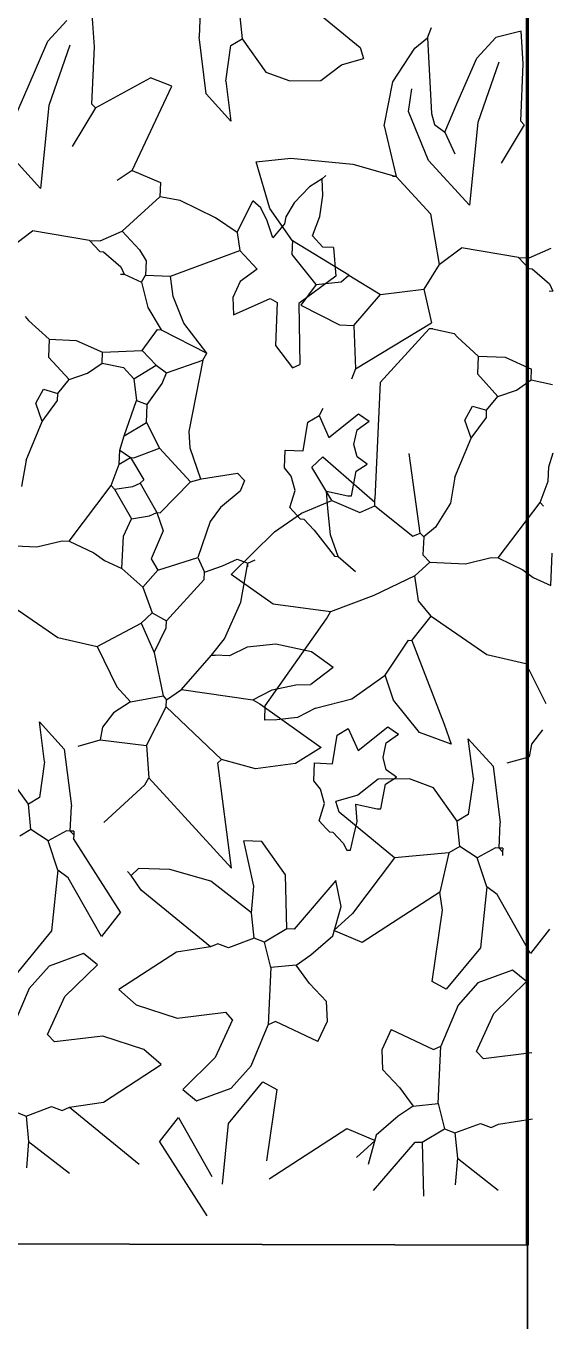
# Model space of a CAD drawing. Header units: inches. Extents: x 140.5 to 186.8, y 19 to 37.2.
# Drawn here: x 158.901 to 159.369, y 29.913 to 31.065 of the extents above; entities that cross this region are included whole.
import ezdxf

# ---------------------------------------------------------------- set-up
doc = ezdxf.new("R2010")
doc.units = ezdxf.units.IN
doc.header["$MEASUREMENT"] = 0
doc.layers.add('A-FLOR-FTPT', color=6, linetype='Continuous', lineweight=70)
doc.layers.add('A-WALL-FULL', color=7, linetype='Continuous', lineweight=35)
doc.layers.add('VERDE_siepe', color=96, linetype='Continuous')

msp = doc.modelspace()

# ---------------------------------------------------------------- linework, layer by layer
at = {"layer": 'A-FLOR-FTPT'}
msp.add_line((159.346, 29.9806), (159.346, 32.9355), dxfattribs=at)
at = {"layer": 'A-WALL-FULL'}
for p in [(157.096, 29.9855), (159.346, 23.9355)]:
    msp.add_line(p, (159.346, 29.9806), dxfattribs=at)
at = {"layer": 'VERDE_siepe'}
for p, q in [((159.1482, 31.0859), (159.1976, 31.0454)), ((158.9614, 31.0461), (158.9594, 31.075)), ((159.0553, 31.0772), (159.0543, 31.0549)), ((159.0903, 31.0756), (159.0926, 31.0532)), ((158.9201, 31.0511), (158.9369, 31.0696)), ((159.2572, 31.054), (159.2608, 31.0634)), ((159.3405, 31.0599), (159.3179, 31.0545)), ((159.3424, 31.0311), (159.3405, 31.0599)), ((158.9024, 31.0104), (158.9201, 31.0511)), ((159.0608, 31.0044), (159.0543, 31.0549)), ((159.0827, 31.0472), (159.0926, 31.0532)), ((159.0926, 31.0532), (159.1136, 31.0235)), ((159.2461, 31.0448), (159.2572, 31.054)), ((159.2572, 31.054), (159.2607, 30.9868)), ((159.3011, 31.0361), (159.3179, 31.0545)), ((158.9396, 31.0476), (158.9209, 30.9939)), ((158.9592, 30.9952), (158.9614, 31.0461)), ((159.0781, 31.0155), (159.0827, 31.0472)), ((159.1976, 31.0454), (159.2003, 31.0357)), ((159.2264, 31.0149), (159.2461, 31.0448)), ((159.1626, 31.0161), (159.1809, 31.0302)), ((159.1809, 31.0302), (159.2003, 31.0357)), ((159.2834, 30.9954), (159.3011, 31.0361)), ((159.3206, 31.0326), (159.3019, 30.9789)), ((159.3402, 30.9801), (159.3424, 31.0311)), ((158.9622, 30.9918), (159.0112, 31.0184)), ((159.0301, 31.0112), (159.0112, 31.0184)), ((159.0781, 31.0155), (159.0827, 30.98)), ((159.1136, 31.0235), (159.135, 31.0158)), ((159.135, 31.0158), (159.1626, 31.0161)), ((159.2187, 30.9759), (159.2264, 31.0149)), ((158.8917, 30.9853), (158.9024, 31.0104)), ((158.9949, 30.9362), (159.0301, 31.0112)), ((159.0827, 30.98), (159.0608, 31.0044)), ((159.2405, 30.9887), (159.2434, 31.0087)), ((158.9209, 30.9939), (158.9136, 30.9202)), ((158.9622, 30.9918), (158.9416, 30.9576)), ((158.9622, 30.9918), (158.9592, 30.9952)), ((159.2727, 30.9703), (159.2834, 30.9954)), ((159.2583, 30.9451), (159.2405, 30.9887)), ((159.2607, 30.9868), (159.2635, 30.9771)), ((159.3432, 30.9768), (159.3402, 30.9801)), ((159.2187, 30.9759), (159.2295, 30.9307)), ((159.2635, 30.9771), (159.2727, 30.9703)), ((159.2727, 30.9703), (159.2815, 30.9508)), ((159.3019, 30.9789), (159.2946, 30.9052)), ((159.3432, 30.9768), (159.3226, 30.9426)), ((158.9136, 30.9202), (158.8772, 30.9601)), ((159.1051, 30.9439), (159.1359, 30.947)), ((159.1359, 30.947), (159.191, 30.9417)), ((159.2946, 30.9052), (159.2583, 30.9451)), ((158.9949, 30.9362), (158.9817, 30.9271)), ((158.9949, 30.9362), (159.02, 30.9255)), ((159.1171, 30.9024), (159.1051, 30.9439)), ((159.191, 30.9417), (159.2295, 30.9307)), ((159.02, 30.9255), (159.0194, 30.9127)), ((159.1524, 30.9215), (159.1389, 30.9075)), ((159.1637, 30.9288), (159.1524, 30.9215)), ((159.1637, 30.9288), (159.1671, 30.9318)), ((159.1643, 30.914), (159.1637, 30.9288)), ((159.2295, 30.9307), (159.2263, 30.9308)), ((159.2295, 30.9307), (159.26, 30.8975)), ((158.9861, 30.8823), (159.0194, 30.9127)), ((159.0376, 30.9095), (159.0194, 30.9127)), ((159.1617, 30.8953), (159.1643, 30.914)), ((159.0689, 30.8941), (159.0376, 30.9095)), ((159.0882, 30.881), (159.1022, 30.9091)), ((159.1092, 30.9029), (159.1022, 30.9091)), ((159.1148, 30.8915), (159.1092, 30.9029)), ((159.1373, 30.8736), (159.1171, 30.9024)), ((159.1389, 30.9075), (159.1315, 30.8949)), ((159.0882, 30.881), (159.0689, 30.8941)), ((159.12, 30.8764), (159.1148, 30.8915)), ((159.1301, 30.8888), (159.12, 30.8764)), ((159.1315, 30.8949), (159.1301, 30.8888)), ((159.1552, 30.8781), (159.1617, 30.8953)), ((159.26, 30.8975), (159.2676, 30.8524)), ((158.8865, 30.8675), (158.9064, 30.8826)), ((158.9571, 30.874), (158.9064, 30.8826)), ((158.9666, 30.8735), (158.9861, 30.8823)), ((158.9861, 30.8823), (159.0014, 30.8656)), ((159.0882, 30.881), (159.0907, 30.8649)), ((159.1643, 30.8681), (159.1552, 30.8781)), ((158.9571, 30.874), (158.9662, 30.864)), ((158.9571, 30.874), (158.9666, 30.8735)), ((158.9662, 30.864), (158.9694, 30.8638)), ((158.9694, 30.8638), (158.9848, 30.8504)), ((159.0014, 30.8656), (159.0073, 30.8558)), ((159.0291, 30.8421), (159.0907, 30.8649)), ((159.0907, 30.8649), (159.106, 30.8483)), ((159.1371, 30.8613), (159.1377, 30.8741)), ((159.1874, 30.8432), (159.1373, 30.8736)), ((159.1739, 30.8677), (159.1643, 30.8681)), ((159.1739, 30.8677), (159.1759, 30.8421)), ((159.2676, 30.8524), (159.2874, 30.8675)), ((159.3381, 30.8589), (159.2874, 30.8675)), ((159.3477, 30.8585), (159.3672, 30.8672)), ((159.0073, 30.8558), (159.0068, 30.8431)), ((159.1583, 30.8349), (159.1371, 30.8613)), ((159.2676, 30.8524), (159.2539, 30.8307)), ((159.3381, 30.8589), (159.3472, 30.849)), ((159.3381, 30.8589), (159.3477, 30.8585)), ((158.9845, 30.844), (158.9877, 30.8439)), ((158.9848, 30.8504), (158.9877, 30.8439)), ((158.9877, 30.8439), (159.0033, 30.8368)), ((159.0033, 30.8368), (159.0068, 30.8431)), ((159.0068, 30.8431), (159.0291, 30.8421)), ((159.0314, 30.8242), (159.0291, 30.8421)), ((159.106, 30.8483), (159.091, 30.8374)), ((159.1759, 30.8421), (159.143, 30.818)), ((159.1807, 30.8371), (159.1874, 30.8432)), ((159.1874, 30.8432), (159.2154, 30.826)), ((159.3472, 30.849), (159.3504, 30.8488)), ((159.3504, 30.8488), (159.3658, 30.8354)), ((159.0033, 30.8368), (159.0087, 30.8142)), ((159.091, 30.8374), (159.0842, 30.8231)), ((159.1583, 30.8349), (159.1447, 30.8163)), ((159.1583, 30.8349), (159.1807, 30.8371)), ((159.2154, 30.826), (159.2539, 30.8307)), ((159.2539, 30.8307), (159.2607, 30.8007)), ((159.3658, 30.8354), (159.3687, 30.8289)), ((159.0408, 30.8003), (159.0314, 30.8242)), ((159.0842, 30.8231), (159.085, 30.8077)), ((159.085, 30.8077), (159.1176, 30.8223)), ((159.1176, 30.8223), (159.1238, 30.8188)), ((159.1238, 30.8188), (159.1222, 30.7806)), ((159.143, 30.818), (159.1438, 30.7637)), ((159.1918, 30.7983), (159.2154, 30.826)), ((159.3655, 30.829), (159.3687, 30.8289)), ((158.8998, 30.8062), (158.9029, 30.8029)), ((159.0087, 30.8142), (159.0206, 30.7946)), ((159.1447, 30.8163), (159.1791, 30.7988)), ((158.9029, 30.8029), (158.9213, 30.7861)), ((159.0039, 30.7761), (159.0174, 30.7947)), ((159.0174, 30.7947), (159.0206, 30.7946)), ((159.0612, 30.7736), (159.0408, 30.8003)), ((159.1791, 30.7988), (159.1918, 30.7983)), ((159.1918, 30.7983), (159.1933, 30.7599)), ((159.1933, 30.7599), (159.2607, 30.8007)), ((159.2587, 30.7954), (159.2151, 30.7475)), ((159.2619, 30.7952), (159.2587, 30.7954)), ((159.2619, 30.7952), (159.2809, 30.7912)), ((158.9213, 30.7861), (158.9206, 30.7702)), ((158.9213, 30.7861), (158.9452, 30.7851)), ((158.9452, 30.7851), (158.9687, 30.7745)), ((159.0206, 30.7946), (159.0612, 30.7736)), ((159.2809, 30.7912), (159.2839, 30.7879)), ((159.2839, 30.7879), (159.3024, 30.7711)), ((158.9683, 30.7649), (158.9687, 30.7745)), ((158.9687, 30.7745), (159.0039, 30.7761)), ((159.0039, 30.7761), (159.0161, 30.7629)), ((159.0578, 30.7674), (159.0612, 30.7736)), ((159.1222, 30.7806), (159.1373, 30.7608)), ((158.9206, 30.7702), (158.9389, 30.7503)), ((158.9551, 30.7559), (158.9683, 30.7649)), ((158.9683, 30.7649), (158.9872, 30.7609)), ((158.9872, 30.7609), (158.9964, 30.7509)), ((158.9964, 30.7509), (159.0161, 30.7629)), ((159.0161, 30.7629), (159.0253, 30.7561)), ((159.0253, 30.7561), (159.0578, 30.7674)), ((159.0578, 30.7674), (159.0454, 30.7041)), ((159.1373, 30.7608), (159.1438, 30.7637)), ((159.3024, 30.7711), (159.3017, 30.7552)), ((159.3024, 30.7711), (159.3263, 30.7701)), ((159.3263, 30.7701), (159.3497, 30.7595)), ((158.9288, 30.7379), (158.9389, 30.7503)), ((158.9389, 30.7503), (158.9551, 30.7559)), ((158.9964, 30.7509), (158.9987, 30.7317)), ((159.0217, 30.7466), (159.0253, 30.7561)), ((159.1933, 30.7599), (159.1897, 30.7505)), ((159.3017, 30.7552), (159.3199, 30.7352)), ((159.3362, 30.7409), (159.3493, 30.7499)), ((159.3493, 30.7499), (159.3497, 30.7595)), ((159.3493, 30.7499), (159.3683, 30.7459)), ((158.9093, 30.7292), (158.9162, 30.7417)), ((158.9162, 30.7417), (158.9288, 30.7379)), ((158.9285, 30.7316), (158.9288, 30.7379)), ((159.0082, 30.7281), (159.0217, 30.7466)), ((159.2151, 30.7475), (159.2106, 30.6442)), ((159.3199, 30.7352), (159.3362, 30.7409)), ((158.9149, 30.713), (158.9093, 30.7292)), ((158.9149, 30.713), (158.9285, 30.7316)), ((158.9878, 30.7002), (158.9987, 30.7317)), ((158.9987, 30.7317), (159.0082, 30.7281)), ((159.0075, 30.7122), (159.0082, 30.7281)), ((159.2903, 30.7142), (159.2972, 30.7266)), ((159.2972, 30.7266), (159.3098, 30.7229)), ((159.3098, 30.7229), (159.3199, 30.7352)), ((159.1511, 30.7123), (159.1609, 30.7182)), ((159.1644, 30.7245), (159.1609, 30.7182)), ((159.1609, 30.7182), (159.1697, 30.6987)), ((159.1697, 30.6987), (159.1961, 30.7199)), ((159.1961, 30.7199), (159.2054, 30.7131)), ((159.296, 30.698), (159.2903, 30.7142)), ((159.296, 30.698), (159.3096, 30.7165)), ((159.3096, 30.7165), (159.3098, 30.7229)), ((158.9007, 30.6785), (158.9149, 30.713)), ((158.9878, 30.7002), (159.0075, 30.7122)), ((159.0075, 30.7122), (159.0192, 30.6893)), ((159.0454, 30.7041), (159.046, 30.6896)), ((159.1468, 30.6869), (159.1511, 30.7123)), ((159.1918, 30.6925), (159.1947, 30.7055)), ((159.1947, 30.7055), (159.2054, 30.7131)), ((158.984, 30.6876), (158.9878, 30.7002)), ((159.1948, 30.6815), (159.1918, 30.6925)), ((159.2817, 30.6635), (159.296, 30.698)), ((158.9835, 30.6749), (158.984, 30.6876)), ((158.9835, 30.6749), (158.9933, 30.6808)), ((158.984, 30.6876), (158.9933, 30.6808)), ((158.9933, 30.6808), (158.9965, 30.6807)), ((158.9933, 30.6808), (159.0052, 30.6612)), ((158.9965, 30.6807), (159.0192, 30.6893)), ((159.0192, 30.6893), (159.0467, 30.6594)), ((159.046, 30.6896), (159.0556, 30.6619)), ((159.1302, 30.6717), (159.1309, 30.6876)), ((159.1309, 30.6876), (159.1468, 30.6869)), ((159.1544, 30.6722), (159.1644, 30.6814)), ((159.1644, 30.6814), (159.2105, 30.6411)), ((159.2037, 30.6749), (159.1948, 30.6815)), ((159.2508, 30.6138), (159.2411, 30.6844)), ((159.3651, 30.6726), (159.3688, 30.6852)), ((158.9007, 30.6785), (158.8966, 30.6553)), ((158.9763, 30.6561), (158.9835, 30.6749)), ((159.1363, 30.6644), (159.1302, 30.6717)), ((159.1723, 30.6427), (159.1544, 30.6722)), ((159.1898, 30.6468), (159.1939, 30.6689)), ((159.1939, 30.6689), (159.2037, 30.6749)), ((159.3645, 30.6599), (159.3651, 30.6726)), ((158.9954, 30.6552), (159.0019, 30.6581)), ((159.0052, 30.6612), (159.0019, 30.6581)), ((159.0019, 30.6581), (159.0167, 30.6319)), ((159.0199, 30.6318), (159.0467, 30.6594)), ((159.0467, 30.6594), (159.0564, 30.6621)), ((159.0564, 30.6621), (159.0885, 30.6671)), ((159.0885, 30.6671), (159.0946, 30.6605)), ((159.0946, 30.6605), (159.091, 30.6511)), ((159.1398, 30.6517), (159.1363, 30.6644)), ((159.2817, 30.6635), (159.2776, 30.6403)), ((159.3573, 30.641), (159.3645, 30.6599)), ((158.939, 30.6066), (158.9763, 30.6561)), ((158.9763, 30.6561), (158.9793, 30.6527)), ((158.9793, 30.6527), (158.9954, 30.6552)), ((158.9793, 30.6527), (158.9942, 30.6265)), ((159.091, 30.6511), (159.0734, 30.6366)), ((159.135, 30.6364), (159.1398, 30.6517)), ((159.1676, 30.6509), (159.1866, 30.6469)), ((159.1688, 30.6357), (159.1676, 30.6509)), ((159.1866, 30.6469), (159.1898, 30.6468)), ((159.0734, 30.6366), (159.0643, 30.6239)), ((159.1411, 30.6297), (159.135, 30.6364)), ((159.1452, 30.6314), (159.1723, 30.6427)), ((159.1712, 30.6122), (159.1688, 30.6357)), ((159.1723, 30.6427), (159.1973, 30.6321)), ((159.1973, 30.6321), (159.2104, 30.6379)), ((159.2104, 30.6379), (159.2105, 30.6411)), ((159.2104, 30.6379), (159.2443, 30.6109)), ((159.2105, 30.6411), (159.2106, 30.6442)), ((159.2776, 30.6403), (159.2644, 30.6189)), ((159.3201, 30.5916), (159.3573, 30.641)), ((159.3573, 30.641), (159.3604, 30.6377)), ((158.9871, 30.6109), (158.9942, 30.6265)), ((158.9942, 30.6265), (159.0102, 30.629)), ((159.0102, 30.629), (159.0167, 30.6319)), ((159.0167, 30.6319), (159.0199, 30.6318)), ((159.0167, 30.6319), (159.0224, 30.6157)), ((159.0643, 30.6239), (159.0533, 30.592)), ((159.1214, 30.6149), (159.1452, 30.6314)), ((159.1411, 30.6297), (159.1442, 30.6264)), ((159.1442, 30.6264), (159.1474, 30.6262)), ((159.1474, 30.6262), (159.1565, 30.6163)), ((158.9858, 30.5822), (158.9871, 30.6109)), ((159.0224, 30.6157), (159.0117, 30.5907)), ((159.0829, 30.577), (159.1214, 30.6149)), ((159.1565, 30.6163), (159.1746, 30.5931)), ((159.1778, 30.593), (159.1712, 30.6122)), ((159.2443, 30.6109), (159.2508, 30.6138)), ((159.2508, 30.6138), (159.2539, 30.6104)), ((159.2539, 30.6104), (159.2532, 30.5945)), ((159.2644, 30.6189), (159.2539, 30.6104)), ((158.8782, 30.6029), (158.9101, 30.6015)), ((158.9101, 30.6015), (158.9326, 30.6069)), ((158.9326, 30.6069), (158.939, 30.6066)), ((158.939, 30.6066), (158.9609, 30.5961)), ((158.9609, 30.5961), (158.9702, 30.5893)), ((158.9702, 30.5893), (158.9858, 30.5822)), ((159.0117, 30.5907), (159.0177, 30.5808)), ((159.0177, 30.5808), (159.0533, 30.592)), ((159.0533, 30.592), (159.0591, 30.579)), ((159.0753, 30.5847), (159.0883, 30.5905)), ((159.0883, 30.5905), (159.0978, 30.5869)), ((159.0978, 30.5869), (159.1043, 30.5898)), ((159.1746, 30.5931), (159.1778, 30.593)), ((159.1778, 30.593), (159.1932, 30.5796)), ((159.246, 30.5757), (159.2593, 30.5879)), ((159.2532, 30.5945), (159.2593, 30.5879)), ((159.2593, 30.5879), (159.2911, 30.5865)), ((159.2911, 30.5865), (159.3137, 30.5919)), ((159.3137, 30.5919), (159.3201, 30.5916)), ((159.3201, 30.5916), (159.342, 30.5811)), ((159.3669, 30.5672), (159.3681, 30.5959)), ((158.9858, 30.5822), (159.0043, 30.5655)), ((159.0043, 30.5655), (159.0177, 30.5808)), ((159.0588, 30.5726), (159.0591, 30.579)), ((159.0591, 30.579), (159.0753, 30.5847)), ((159.1202, 30.5504), (159.0829, 30.577)), ((159.0914, 30.5524), (159.0978, 30.5869)), ((159.0976, 30.5837), (159.0978, 30.5869)), ((159.342, 30.5811), (159.3512, 30.5743)), ((159.0043, 30.5655), (159.0128, 30.5427)), ((159.0253, 30.5358), (159.0588, 30.5726)), ((159.246, 30.5757), (159.2096, 30.5583)), ((159.2493, 30.5536), (159.246, 30.5757)), ((159.3512, 30.5743), (159.3669, 30.5672)), ((158.8793, 30.5549), (158.9289, 30.5209)), ((159.2096, 30.5583), (159.1711, 30.5438)), ((159.2604, 30.5399), (159.2493, 30.5536)), ((159.0029, 30.5336), (159.0128, 30.5427)), ((159.0128, 30.5427), (159.0253, 30.5358)), ((159.0769, 30.5198), (159.0914, 30.5524)), ((159.1711, 30.5438), (159.1202, 30.5504)), ((159.1677, 30.5376), (159.1711, 30.5438)), ((158.9637, 30.513), (159.0029, 30.5336)), ((159.0029, 30.5336), (159.0145, 30.5075)), ((159.025, 30.5294), (159.0253, 30.5358)), ((159.1132, 30.4602), (159.1677, 30.5376)), ((159.2435, 30.5183), (159.2604, 30.5399)), ((159.2604, 30.5399), (159.3099, 30.5058)), ((158.9289, 30.5209), (158.9637, 30.513)), ((159.0145, 30.5075), (159.025, 30.5294)), ((159.0655, 30.5053), (159.0769, 30.5198)), ((159.2198, 30.4874), (159.2403, 30.5185)), ((159.2403, 30.5185), (159.2435, 30.5183)), ((159.2435, 30.5183), (159.2721, 30.4437)), ((158.9637, 30.513), (158.9813, 30.4771)), ((159.0145, 30.5075), (159.0224, 30.4689)), ((159.0971, 30.5123), (159.0814, 30.5046)), ((159.1224, 30.5151), (159.0971, 30.5123)), ((159.1541, 30.5082), (159.1224, 30.5151)), ((159.1735, 30.4942), (159.1541, 30.5082)), ((159.0386, 30.4746), (159.0655, 30.5053)), ((159.0655, 30.5053), (159.0687, 30.5052)), ((159.0814, 30.5046), (159.0687, 30.5052)), ((159.3099, 30.5058), (159.3447, 30.4979)), ((159.3447, 30.4979), (159.3623, 30.4621)), ((159.1735, 30.4942), (159.1537, 30.4791)), ((159.1901, 30.4664), (159.2198, 30.4874)), ((159.227, 30.4652), (159.2198, 30.4874)), ((158.9813, 30.4771), (158.9934, 30.4638)), ((159.0254, 30.4656), (159.0386, 30.4746)), ((159.0386, 30.4746), (159.102, 30.4654)), ((159.102, 30.4654), (159.1194, 30.4743)), ((159.1194, 30.4743), (159.1402, 30.4788)), ((159.1402, 30.4788), (159.1537, 30.4791)), ((158.9934, 30.4638), (158.9784, 30.4539)), ((158.9934, 30.4638), (159.0224, 30.4689)), ((159.0224, 30.4689), (159.0254, 30.4656)), ((159.0252, 30.4592), (159.0254, 30.4656)), ((159.102, 30.4654), (159.1083, 30.462)), ((159.1083, 30.462), (159.1629, 30.4231)), ((159.1578, 30.4582), (159.1901, 30.4664)), ((159.2503, 30.4363), (159.227, 30.4652)), ((158.9784, 30.4539), (158.9686, 30.4411)), ((159.0077, 30.4249), (159.0252, 30.4592)), ((159.0252, 30.4592), (159.0742, 30.4124)), ((159.1127, 30.4474), (159.1132, 30.4602)), ((159.1419, 30.4498), (159.1234, 30.4477)), ((159.1578, 30.4582), (159.1419, 30.4498)), ((158.9171, 30.4104), (158.9125, 30.4459)), ((158.9125, 30.4459), (158.9344, 30.4215)), ((158.9686, 30.4411), (158.9664, 30.4298)), ((159.1234, 30.4477), (159.1127, 30.4474)), ((159.1771, 30.434), (159.1869, 30.4399)), ((159.1869, 30.4399), (159.1956, 30.4204)), ((159.1956, 30.4204), (159.2221, 30.4416)), ((159.2221, 30.4416), (159.2314, 30.4348)), ((159.2721, 30.4437), (159.2783, 30.4261)), ((159.3595, 30.4389), (159.3497, 30.4261)), ((158.947, 30.4243), (158.9664, 30.4298)), ((158.9664, 30.4298), (159.0077, 30.4249)), ((159.1728, 30.4086), (159.1771, 30.434)), ((159.2178, 30.4142), (159.2206, 30.4272)), ((159.2206, 30.4272), (159.2314, 30.4348)), ((159.2783, 30.4261), (159.2503, 30.4363)), ((159.2981, 30.3954), (159.2935, 30.4309)), ((159.2935, 30.4309), (159.3155, 30.4065)), ((158.9344, 30.4215), (158.9409, 30.371)), ((159.0077, 30.4249), (159.0096, 30.396)), ((159.1629, 30.4231), (159.14, 30.409)), ((159.3281, 30.4093), (159.3475, 30.4148)), ((159.3497, 30.4261), (159.3475, 30.4148)), ((158.9171, 30.4104), (158.9125, 30.3787)), ((159.0709, 30.4093), (159.0742, 30.4124)), ((159.0832, 30.3158), (159.0709, 30.4093)), ((159.1044, 30.4041), (159.0742, 30.4124)), ((159.14, 30.409), (159.1044, 30.4041)), ((159.1562, 30.3934), (159.1569, 30.4093)), ((159.1569, 30.4093), (159.1728, 30.4086)), ((159.2207, 30.4032), (159.2178, 30.4142)), ((159.2297, 30.3966), (159.2207, 30.4032)), ((159.3155, 30.4065), (159.3219, 30.356)), ((158.9027, 30.3727), (158.8816, 30.4023)), ((159.0062, 30.3898), (159.0096, 30.396)), ((159.0096, 30.396), (159.0832, 30.3158)), ((159.1623, 30.3861), (159.1562, 30.3934)), ((159.2136, 30.3948), (159.1953, 30.3807)), ((159.2413, 30.3951), (159.2136, 30.3948)), ((159.2199, 30.3906), (159.2297, 30.3966)), ((159.2627, 30.3873), (159.2413, 30.3951)), ((159.2981, 30.3954), (159.2935, 30.3636)), ((158.9696, 30.3563), (159.0062, 30.3898)), ((159.1657, 30.3734), (159.1623, 30.3861)), ((159.1953, 30.3807), (159.1759, 30.3751)), ((159.2157, 30.3684), (159.2199, 30.3906)), ((159.2837, 30.3577), (159.2627, 30.3873)), ((158.9125, 30.3787), (158.9027, 30.3727)), ((158.9049, 30.3503), (158.9027, 30.3727)), ((158.9399, 30.3487), (158.9409, 30.371)), ((159.161, 30.358), (159.1657, 30.3734)), ((159.1787, 30.3655), (159.1759, 30.3751)), ((159.1936, 30.3726), (159.2125, 30.3686)), ((159.1947, 30.3574), (159.1936, 30.3726)), ((159.2125, 30.3686), (159.2157, 30.3684)), ((159.1671, 30.3514), (159.161, 30.358)), ((159.228, 30.325), (159.1787, 30.3655)), ((159.1917, 30.3448), (159.1947, 30.3574)), ((159.2935, 30.3636), (159.2837, 30.3577)), ((159.2859, 30.3352), (159.2837, 30.3577)), ((158.9049, 30.3503), (158.895, 30.3443)), ((158.9204, 30.34), (158.9049, 30.3503)), ((158.9367, 30.3489), (158.9204, 30.34)), ((158.9399, 30.3487), (158.9367, 30.3489)), ((158.9431, 30.3486), (158.9399, 30.3487)), ((158.943, 30.3454), (158.9399, 30.3487)), ((158.9431, 30.3486), (158.943, 30.3454)), ((159.1671, 30.3514), (159.1702, 30.3481)), ((159.1702, 30.3481), (159.1733, 30.3479)), ((159.1733, 30.3479), (159.1825, 30.338)), ((159.321, 30.3337), (159.3219, 30.356)), ((158.9288, 30.3141), (158.9204, 30.34)), ((158.943, 30.3454), (158.9428, 30.3422)), ((158.9846, 30.2766), (158.9428, 30.3422)), ((159.1101, 30.3395), (159.0942, 30.3402)), ((159.1029, 30.2997), (159.0942, 30.3402)), ((159.1312, 30.3098), (159.1101, 30.3395)), ((159.1825, 30.338), (159.1857, 30.3319)), ((159.1889, 30.3318), (159.1917, 30.3448)), ((159.2859, 30.3352), (159.2761, 30.3293)), ((159.3014, 30.325), (159.2859, 30.3352)), ((159.1857, 30.3319), (159.1889, 30.3318)), ((159.228, 30.325), (159.1907, 30.2755)), ((159.2761, 30.3293), (159.228, 30.325)), ((159.2761, 30.3293), (159.2682, 30.2945)), ((159.3178, 30.3338), (159.3014, 30.325)), ((159.3099, 30.2991), (159.3014, 30.325)), ((159.321, 30.3337), (159.3178, 30.3338)), ((159.3242, 30.3336), (159.321, 30.3337)), ((159.324, 30.3304), (159.321, 30.3337)), ((159.324, 30.3304), (159.3239, 30.3272)), ((159.3242, 30.3336), (159.324, 30.3304)), ((158.9288, 30.3141), (158.9233, 30.2601)), ((158.9381, 30.3073), (158.9288, 30.3141)), ((158.9939, 30.3094), (158.9909, 30.3128)), ((159.0006, 30.3155), (158.9939, 30.3094)), ((159.0283, 30.3147), (159.0006, 30.3155)), ((159.0647, 30.3043), (159.0283, 30.3147)), ((158.9678, 30.2549), (158.9381, 30.3073)), ((159.0029, 30.2963), (158.9939, 30.3094)), ((159.101, 30.276), (159.0647, 30.3043)), ((159.101, 30.276), (159.1029, 30.2997)), ((159.1323, 30.2619), (159.1312, 30.3098)), ((159.1757, 30.3047), (159.1387, 30.2616)), ((159.1805, 30.2817), (159.1757, 30.3047)), ((159.0646, 30.2457), (159.0029, 30.2963)), ((159.2682, 30.2945), (159.1992, 30.2496)), ((159.2707, 30.2784), (159.2682, 30.2945)), ((159.3099, 30.2991), (159.3043, 30.2451)), ((159.3192, 30.2923), (159.3099, 30.2991)), ((159.3488, 30.2399), (159.3192, 30.2923)), ((158.9846, 30.2766), (158.9678, 30.2549)), ((159.1732, 30.2556), (159.1805, 30.2817)), ((159.2615, 30.215), (159.2707, 30.2784)), ((159.1032, 30.2536), (159.101, 30.276)), ((159.1907, 30.2755), (159.1741, 30.2603)), ((158.9233, 30.2601), (158.8929, 30.2231)), ((159.1032, 30.2536), (159.0805, 30.245)), ((159.1126, 30.25), (159.1032, 30.2536)), ((159.1323, 30.2619), (159.1126, 30.25)), ((159.1387, 30.2616), (159.1323, 30.2619)), ((159.1536, 30.2386), (159.1732, 30.2556)), ((159.1992, 30.2496), (159.1741, 30.2603)), ((159.3657, 30.2615), (159.3488, 30.2399)), ((159.0646, 30.2457), (159.0343, 30.2412)), ((159.0711, 30.2486), (159.0646, 30.2457)), ((159.0805, 30.245), (159.0711, 30.2486)), ((159.118, 30.2274), (159.1126, 30.25)), ((159.3043, 30.2451), (159.274, 30.2081)), ((158.9517, 30.24), (158.9211, 30.2287)), ((158.964, 30.2299), (158.9517, 30.24)), ((159.0343, 30.2412), (158.9831, 30.2078)), ((159.1405, 30.2296), (159.1536, 30.2386)), ((158.9211, 30.2287), (158.9033, 30.2089)), ((158.9352, 30.2017), (158.964, 30.2299)), ((159.118, 30.2274), (159.1158, 30.1764)), ((159.1405, 30.2296), (159.118, 30.2274)), ((159.1525, 30.2132), (159.1405, 30.2296)), ((159.3327, 30.225), (159.3021, 30.2137)), ((159.3451, 30.2149), (159.3327, 30.225)), ((158.9033, 30.2089), (158.8881, 30.1725)), ((158.9831, 30.2078), (158.9985, 30.1943)), ((159.1676, 30.1972), (159.1525, 30.2132)), ((159.274, 30.2081), (159.2615, 30.215)), ((159.3021, 30.2137), (159.2844, 30.1939)), ((159.3163, 30.1867), (159.3451, 30.2149)), ((158.9198, 30.168), (158.9352, 30.2017)), ((159.1683, 30.1796), (159.1676, 30.1972)), ((158.9985, 30.1943), (159.0349, 30.1825)), ((159.0349, 30.1825), (159.078, 30.1877)), ((159.0841, 30.181), (159.078, 30.1877)), ((159.2844, 30.1939), (159.2691, 30.1575)), ((159.3009, 30.1529), (159.3163, 30.1867)), ((159.0841, 30.181), (159.0686, 30.1473)), ((159.1006, 30.1401), (159.1158, 30.1764)), ((159.1223, 30.1794), (159.1158, 30.1764)), ((159.1598, 30.1618), (159.1223, 30.1794)), ((159.1598, 30.1618), (159.1683, 30.1796)), ((158.9198, 30.168), (158.9259, 30.1613)), ((158.969, 30.1665), (158.9259, 30.1613)), ((159.0054, 30.1547), (158.969, 30.1665)), ((159.2251, 30.1722), (159.2166, 30.1544)), ((159.2251, 30.1722), (159.2626, 30.1546)), ((159.0208, 30.1412), (159.0054, 30.1547)), ((159.2166, 30.1544), (159.2174, 30.1367)), ((159.2626, 30.1546), (159.2691, 30.1575)), ((159.2669, 30.1065), (159.2691, 30.1575)), ((159.3009, 30.1529), (159.3069, 30.1463)), ((159.3501, 30.1515), (159.3069, 30.1463)), ((158.9695, 30.1078), (159.0208, 30.1412)), ((159.0686, 30.1473), (159.0399, 30.1191)), ((159.0828, 30.1203), (159.1006, 30.1401)), ((159.2174, 30.1367), (159.2324, 30.1208)), ((159.0399, 30.1191), (159.0522, 30.109)), ((159.0522, 30.109), (159.0828, 30.1203)), ((159.0806, 30.0889), (159.1109, 30.1259)), ((159.1109, 30.1259), (159.1234, 30.119)), ((159.1234, 30.119), (159.1143, 30.0555)), ((159.2324, 30.1208), (159.2445, 30.1043)), ((158.9007, 30.0954), (158.9234, 30.104)), ((158.9234, 30.104), (158.9328, 30.1004)), ((158.9393, 30.1033), (158.9695, 30.1078)), ((159.2445, 30.1043), (159.2313, 30.0953)), ((159.2445, 30.1043), (159.2669, 30.1065)), ((159.2669, 30.1065), (159.2723, 30.084)), ((158.8913, 30.099), (158.9007, 30.0954)), ((158.9007, 30.0954), (158.9029, 30.0729)), ((158.9328, 30.1004), (158.9393, 30.1033)), ((158.9393, 30.1033), (159.001, 30.0527)), ((159.0192, 30.0724), (159.0361, 30.094)), ((159.0361, 30.094), (159.0658, 30.0417)), ((159.2313, 30.0953), (159.2118, 30.0783)), ((159.3204, 30.0883), (159.3506, 30.0928)), ((159.0751, 30.0349), (159.0806, 30.0889)), ((159.1167, 30.0395), (159.1857, 30.0843)), ((159.1857, 30.0843), (159.2108, 30.0737)), ((159.2526, 30.0721), (159.2723, 30.084)), ((159.2723, 30.084), (159.2817, 30.0804)), ((159.2817, 30.0804), (159.3044, 30.0889)), ((159.3044, 30.0889), (159.3139, 30.0853)), ((159.3139, 30.0853), (159.3204, 30.0883)), ((158.9029, 30.0729), (158.901, 30.0493)), ((158.9029, 30.0729), (158.9391, 30.0447)), ((159.0192, 30.0724), (159.0611, 30.0068)), ((159.1942, 30.0584), (159.2108, 30.0737)), ((159.2118, 30.0783), (159.2045, 30.0523)), ((159.2093, 30.0293), (159.2463, 30.0723)), ((159.2463, 30.0723), (159.2526, 30.0721)), ((159.2526, 30.0721), (159.2537, 30.0241)), ((159.2817, 30.0804), (159.2839, 30.0579)), ((159.2839, 30.0579), (159.282, 30.0342)), ((159.2839, 30.0579), (159.3202, 30.0296))]:
    msp.add_line(p, q, dxfattribs=at)
msp.add_arc((159.2151, 30.7475), 0.000000399, 137.3475, 177.1505, dxfattribs=at)

doc.saveas('drawing.dxf')
